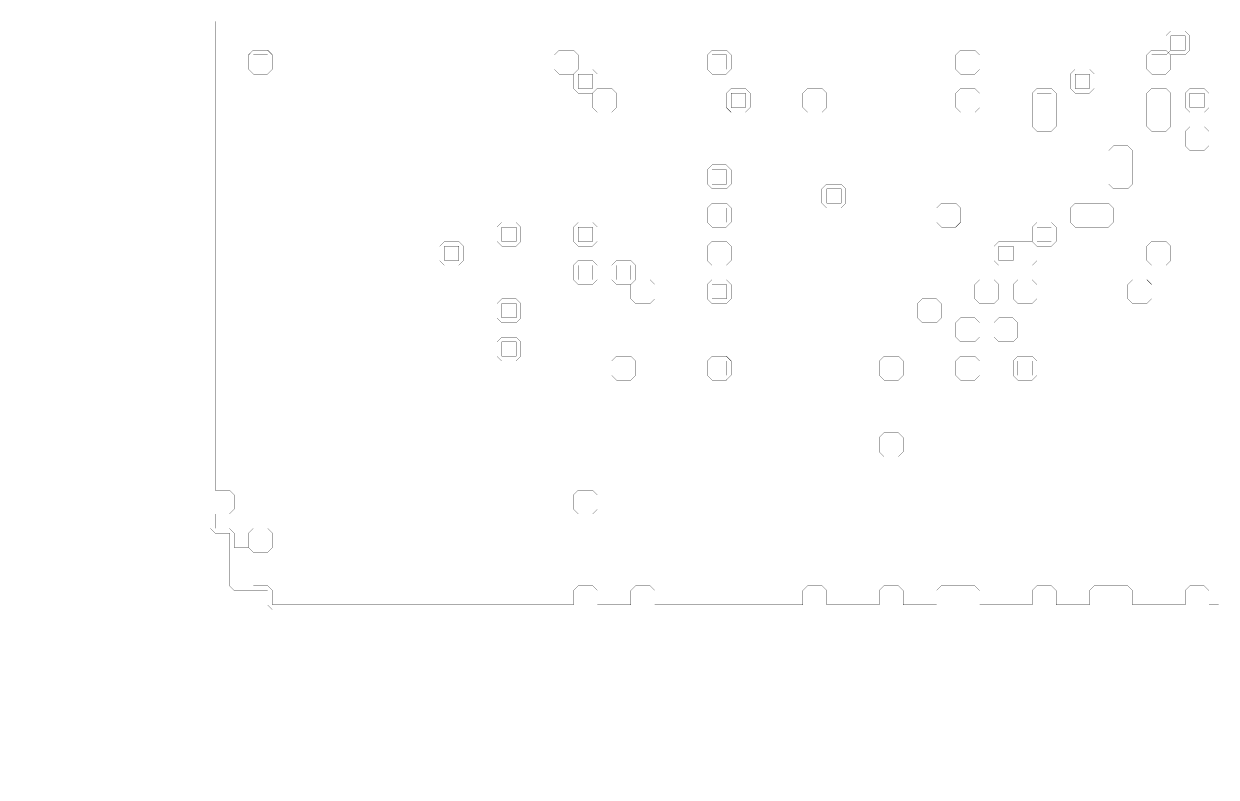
# Model space of a CAD drawing. Header units: metres. Extents: x 0 to 4990, y -4990 to 0.
# Drawn here: x 0 to 2437, y -4990 to -3452 of the extents above; entities that cross this region are included whole.
import ezdxf

# ---------------------------------------------------------------- set-up
doc = ezdxf.new("R2010")
doc.units = ezdxf.units.M
doc.layers.add('conductor', color=1, linetype='Continuous')
doc.layers.add('substrate', color=5, linetype='Continuous')

msp = doc.modelspace()

# ---------------------------------------------------------------- linework, layer by layer
at = {"layer": 'conductor', "const_width": 0.5}
msp.add_lwpolyline([(390.625, -3447.265625), (390.625, -3457.03125), (390.625, -3466.796875), (390.625, -3476.5625), (390.625, -3486.328125), (390.625, -3496.09375), (390.625, -3505.859375), (390.625, -3515.625), (390.625, -3525.390625), (390.625, -3535.15625), (390.625, -3544.921875), (390.625, -3554.6875), (390.625, -3564.453125), (390.625, -3574.21875), (390.625, -3583.984375), (390.625, -3593.75), (390.625, -3603.515625), (390.625, -3613.28125), (390.625, -3623.046875), (390.625, -3632.8125), (390.625, -3642.578125), (390.625, -3652.34375), (390.625, -3662.109375), (390.625, -3671.875), (390.625, -3681.640625), (390.625, -3691.40625), (390.625, -3701.171875), (390.625, -3710.9375), (390.625, -3720.703125), (390.625, -3730.46875), (390.625, -3740.234375), (390.625, -3750), (390.625, -3759.765625), (390.625, -3769.53125), (390.625, -3779.296875), (390.625, -3789.0625), (390.625, -3798.828125), (390.625, -3808.59375), (390.625, -3818.359375), (390.625, -3828.125), (390.625, -3837.890625), (390.625, -3847.65625), (390.625, -3857.421875), (390.625, -3867.1875), (390.625, -3876.953125), (390.625, -3886.71875), (390.625, -3896.484375), (390.625, -3906.25), (390.625, -3916.015625), (390.625, -3925.78125), (390.625, -3935.546875), (390.625, -3945.3125), (390.625, -3955.078125), (390.625, -3964.84375), (390.625, -3974.609375), (390.625, -3984.375), (390.625, -3994.140625), (390.625, -4003.90625), (390.625, -4013.671875), (390.625, -4023.4375), (390.625, -4033.203125), (390.625, -4042.96875), (390.625, -4052.734375), (390.625, -4062.5), (390.625, -4072.265625), (390.625, -4082.03125), (390.625, -4091.796875), (390.625, -4101.5625), (390.625, -4111.328125), (390.625, -4121.09375), (390.625, -4130.859375), (390.625, -4140.625), (390.625, -4150.390625), (390.625, -4160.15625), (390.625, -4169.921875), (390.625, -4179.6875), (390.625, -4189.453125), (390.625, -4199.21875), (390.625, -4208.984375), (390.625, -4218.75), (390.625, -4228.515625), (390.625, -4238.28125), (390.625, -4248.046875), (390.625, -4257.8125), (390.625, -4267.578125), (390.625, -4277.34375), (390.625, -4287.109375), (390.625, -4296.875), (390.625, -4306.640625), (390.625, -4316.40625), (390.625, -4326.171875), (390.625, -4335.9375), (390.625, -4345.703125), (390.625, -4355.46875), (390.625, -4365.234375), (390.625, -4375), (390.625, -4384.765625), (390.625, -4394.53125), (390.625, -4404.296875), (400.390625, -4404.296875), (410.15625, -4404.296875), (419.921875, -4404.296875), (429.6875, -4414.0625), (429.6875, -4423.828125), (429.6875, -4433.59375), (429.6875, -4443.359375), (419.921875, -4453.125), (410.15625, -4453.125), (400.390625, -4453.125), (390.625, -4453.125), (390.625, -4462.890625), (390.625, -4472.65625), (390.625, -4482.421875), (400.390625, -4482.421875), (410.15625, -4482.421875), (419.921875, -4482.421875), (429.6875, -4492.1875), (429.6875, -4501.953125), (429.6875, -4511.71875), (429.6875, -4521.484375), (439.453125, -4521.484375), (449.21875, -4521.484375), (458.984375, -4521.484375), (468.75, -4531.25), (468.75, -4541.015625), (468.75, -4550.78125), (468.75, -4560.546875), (468.75, -4570.3125), (468.75, -4580.078125), (468.75, -4589.84375), (468.75, -4599.609375), (478.515625, -4599.609375), (488.28125, -4599.609375), (498.046875, -4599.609375), (507.8125, -4609.375), (507.8125, -4619.140625), (507.8125, -4628.90625), (507.8125, -4638.671875), (517.578125, -4638.671875), (527.34375, -4638.671875), (537.109375, -4638.671875), (546.875, -4638.671875), (556.640625, -4638.671875), (566.40625, -4638.671875), (576.171875, -4638.671875), (585.9375, -4638.671875), (595.703125, -4638.671875), (605.46875, -4638.671875), (615.234375, -4638.671875), (625, -4638.671875), (634.765625, -4638.671875), (644.53125, -4638.671875), (654.296875, -4638.671875), (664.0625, -4638.671875), (673.828125, -4638.671875), (683.59375, -4638.671875), (693.359375, -4638.671875), (703.125, -4638.671875), (712.890625, -4638.671875), (722.65625, -4638.671875), (732.421875, -4638.671875), (742.1875, -4638.671875), (751.953125, -4638.671875), (761.71875, -4638.671875), (771.484375, -4638.671875), (781.25, -4638.671875), (791.015625, -4638.671875), (800.78125, -4638.671875), (810.546875, -4638.671875), (820.3125, -4638.671875), (830.078125, -4638.671875), (839.84375, -4638.671875), (849.609375, -4638.671875), (859.375, -4638.671875), (869.140625, -4638.671875), (878.90625, -4638.671875), (888.671875, -4638.671875), (898.4375, -4638.671875), (908.203125, -4638.671875), (917.96875, -4638.671875), (927.734375, -4638.671875), (937.5, -4638.671875), (947.265625, -4638.671875), (957.03125, -4638.671875), (966.796875, -4638.671875), (976.5625, -4638.671875), (986.328125, -4638.671875), (996.09375, -4638.671875), (1005.859375, -4638.671875), (1015.625, -4638.671875), (1025.390625, -4638.671875), (1035.15625, -4638.671875), (1044.921875, -4638.671875), (1054.6875, -4638.671875), (1064.453125, -4638.671875), (1074.21875, -4638.671875), (1083.984375, -4638.671875), (1093.75, -4638.671875), (1103.515625, -4638.671875), (1113.28125, -4638.671875), (1123.046875, -4638.671875), (1123.046875, -4628.90625), (1123.046875, -4619.140625), (1123.046875, -4609.375), (1132.8125, -4599.609375), (1142.578125, -4599.609375), (1152.34375, -4599.609375), (1162.109375, -4599.609375), (1171.875, -4609.375), (1171.875, -4619.140625), (1171.875, -4628.90625), (1171.875, -4638.671875), (1181.640625, -4638.671875), (1191.40625, -4638.671875), (1201.171875, -4638.671875), (1210.9375, -4638.671875), (1220.703125, -4638.671875), (1230.46875, -4638.671875), (1240.234375, -4638.671875), (1240.234375, -4628.90625), (1240.234375, -4619.140625), (1240.234375, -4609.375), (1250, -4599.609375), (1259.765625, -4599.609375), (1269.53125, -4599.609375), (1279.296875, -4599.609375), (1289.0625, -4609.375), (1289.0625, -4619.140625), (1289.0625, -4628.90625), (1289.0625, -4638.671875), (1298.828125, -4638.671875), (1308.59375, -4638.671875), (1318.359375, -4638.671875), (1328.125, -4638.671875), (1337.890625, -4638.671875), (1347.65625, -4638.671875), (1357.421875, -4638.671875), (1367.1875, -4638.671875), (1376.953125, -4638.671875), (1386.71875, -4638.671875), (1396.484375, -4638.671875), (1406.25, -4638.671875), (1416.015625, -4638.671875), (1425.78125, -4638.671875), (1435.546875, -4638.671875), (1445.3125, -4638.671875), (1455.078125, -4638.671875), (1464.84375, -4638.671875), (1474.609375, -4638.671875), (1484.375, -4638.671875), (1494.140625, -4638.671875), (1503.90625, -4638.671875), (1513.671875, -4638.671875), (1523.4375, -4638.671875), (1533.203125, -4638.671875), (1542.96875, -4638.671875), (1552.734375, -4638.671875), (1562.5, -4638.671875), (1572.265625, -4638.671875), (1582.03125, -4638.671875), (1591.796875, -4638.671875), (1591.796875, -4628.90625), (1591.796875, -4619.140625), (1591.796875, -4609.375), (1601.5625, -4599.609375), (1611.328125, -4599.609375), (1621.09375, -4599.609375), (1630.859375, -4599.609375), (1640.625, -4609.375), (1640.625, -4619.140625), (1640.625, -4628.90625), (1640.625, -4638.671875), (1650.390625, -4638.671875), (1660.15625, -4638.671875), (1669.921875, -4638.671875), (1679.6875, -4638.671875), (1689.453125, -4638.671875), (1699.21875, -4638.671875), (1708.984375, -4638.671875), (1718.75, -4638.671875), (1728.515625, -4638.671875), (1738.28125, -4638.671875), (1748.046875, -4638.671875), (1748.046875, -4628.90625), (1748.046875, -4619.140625), (1748.046875, -4609.375), (1757.8125, -4599.609375), (1767.578125, -4599.609375), (1777.34375, -4599.609375), (1787.109375, -4599.609375), (1796.875, -4609.375), (1796.875, -4619.140625), (1796.875, -4628.90625), (1796.875, -4638.671875), (1806.640625, -4638.671875), (1816.40625, -4638.671875), (1826.171875, -4638.671875), (1835.9375, -4638.671875), (1845.703125, -4638.671875), (1855.46875, -4638.671875), (1865.234375, -4638.671875), (1865.234375, -4628.90625), (1865.234375, -4619.140625), (1865.234375, -4609.375), (1875, -4599.609375), (1884.765625, -4599.609375), (1894.53125, -4599.609375), (1904.296875, -4599.609375), (1914.0625, -4599.609375), (1923.828125, -4599.609375), (1933.59375, -4599.609375), (1943.359375, -4599.609375), (1953.125, -4609.375), (1953.125, -4619.140625), (1953.125, -4628.90625), (1953.125, -4638.671875), (1962.890625, -4638.671875), (1972.65625, -4638.671875), (1982.421875, -4638.671875), (1992.1875, -4638.671875), (2001.953125, -4638.671875), (2011.71875, -4638.671875), (2021.484375, -4638.671875), (2031.25, -4638.671875), (2041.015625, -4638.671875), (2050.78125, -4638.671875), (2060.546875, -4638.671875), (2060.546875, -4628.90625), (2060.546875, -4619.140625), (2060.546875, -4609.375), (2070.3125, -4599.609375), (2080.078125, -4599.609375), (2089.84375, -4599.609375), (2099.609375, -4599.609375), (2109.375, -4609.375), (2109.375, -4619.140625), (2109.375, -4628.90625), (2109.375, -4638.671875), (2119.140625, -4638.671875), (2128.90625, -4638.671875), (2138.671875, -4638.671875), (2148.4375, -4638.671875), (2158.203125, -4638.671875), (2167.96875, -4638.671875), (2177.734375, -4638.671875), (2177.734375, -4628.90625), (2177.734375, -4619.140625), (2177.734375, -4609.375), (2187.5, -4599.609375), (2197.265625, -4599.609375), (2207.03125, -4599.609375), (2216.796875, -4599.609375), (2226.5625, -4599.609375), (2236.328125, -4599.609375), (2246.09375, -4599.609375), (2255.859375, -4599.609375), (2265.625, -4609.375), (2265.625, -4619.140625), (2265.625, -4628.90625), (2265.625, -4638.671875), (2275.390625, -4638.671875), (2285.15625, -4638.671875), (2294.921875, -4638.671875), (2304.6875, -4638.671875), (2314.453125, -4638.671875), (2324.21875, -4638.671875), (2333.984375, -4638.671875), (2343.75, -4638.671875), (2353.515625, -4638.671875), (2363.28125, -4638.671875), (2373.046875, -4638.671875), (2373.046875, -4628.90625), (2373.046875, -4619.140625), (2373.046875, -4609.375), (2382.8125, -4599.609375), (2392.578125, -4599.609375), (2402.34375, -4599.609375), (2412.109375, -4599.609375), (2421.875, -4609.375), (2421.875, -4619.140625), (2421.875, -4628.90625), (2421.875, -4638.671875), (2431.640625, -4638.671875), (2441.40625, -4638.671875)], dxfattribs=at)
for points in [[(2333.984375, -3476.5625), (2343.75, -3466.796875), (2353.515625, -3466.796875), (2363.28125, -3466.796875), (2373.046875, -3466.796875), (2382.8125, -3476.5625), (2382.8125, -3486.328125), (2382.8125, -3496.09375), (2382.8125, -3505.859375), (2373.046875, -3515.625), (2363.28125, -3515.625), (2353.515625, -3515.625), (2343.75, -3515.625), (2333.984375, -3505.859375), (2333.984375, -3496.09375), (2333.984375, -3486.328125)], [(458.984375, -3515.625), (468.75, -3505.859375), (478.515625, -3505.859375), (488.28125, -3505.859375), (498.046875, -3505.859375), (507.8125, -3515.625), (507.8125, -3525.390625), (507.8125, -3535.15625), (507.8125, -3544.921875), (498.046875, -3554.6875), (488.28125, -3554.6875), (478.515625, -3554.6875), (468.75, -3554.6875), (458.984375, -3544.921875), (458.984375, -3535.15625), (458.984375, -3525.390625)], [(1083.984375, -3515.625), (1093.75, -3505.859375), (1103.515625, -3505.859375), (1113.28125, -3505.859375), (1123.046875, -3505.859375), (1132.8125, -3515.625), (1132.8125, -3525.390625), (1132.8125, -3535.15625), (1132.8125, -3544.921875), (1123.046875, -3554.6875), (1113.28125, -3554.6875), (1103.515625, -3554.6875), (1093.75, -3554.6875), (1083.984375, -3544.921875), (1083.984375, -3535.15625), (1083.984375, -3525.390625)], [(1396.484375, -3515.625), (1406.25, -3505.859375), (1416.015625, -3505.859375), (1425.78125, -3505.859375), (1435.546875, -3505.859375), (1445.3125, -3515.625), (1445.3125, -3525.390625), (1445.3125, -3535.15625), (1445.3125, -3544.921875), (1435.546875, -3554.6875), (1425.78125, -3554.6875), (1416.015625, -3554.6875), (1406.25, -3554.6875), (1396.484375, -3544.921875), (1396.484375, -3535.15625), (1396.484375, -3525.390625)], [(1904.296875, -3515.625), (1914.0625, -3505.859375), (1923.828125, -3505.859375), (1933.59375, -3505.859375), (1943.359375, -3505.859375), (1953.125, -3515.625), (1953.125, -3525.390625), (1953.125, -3535.15625), (1953.125, -3544.921875), (1943.359375, -3554.6875), (1933.59375, -3554.6875), (1923.828125, -3554.6875), (1914.0625, -3554.6875), (1904.296875, -3544.921875), (1904.296875, -3535.15625), (1904.296875, -3525.390625)], [(2294.921875, -3515.625), (2304.6875, -3505.859375), (2314.453125, -3505.859375), (2324.21875, -3505.859375), (2333.984375, -3505.859375), (2343.75, -3515.625), (2343.75, -3525.390625), (2343.75, -3535.15625), (2343.75, -3544.921875), (2333.984375, -3554.6875), (2324.21875, -3554.6875), (2314.453125, -3554.6875), (2304.6875, -3554.6875), (2294.921875, -3544.921875), (2294.921875, -3535.15625), (2294.921875, -3525.390625)], [(1123.046875, -3554.6875), (1132.8125, -3544.921875), (1142.578125, -3544.921875), (1152.34375, -3544.921875), (1162.109375, -3544.921875), (1171.875, -3554.6875), (1171.875, -3564.453125), (1171.875, -3574.21875), (1171.875, -3583.984375), (1162.109375, -3593.75), (1152.34375, -3593.75), (1142.578125, -3593.75), (1132.8125, -3593.75), (1123.046875, -3583.984375), (1123.046875, -3574.21875), (1123.046875, -3564.453125)], [(2138.671875, -3554.6875), (2148.4375, -3544.921875), (2158.203125, -3544.921875), (2167.96875, -3544.921875), (2177.734375, -3544.921875), (2187.5, -3554.6875), (2187.5, -3564.453125), (2187.5, -3574.21875), (2187.5, -3583.984375), (2177.734375, -3593.75), (2167.96875, -3593.75), (2158.203125, -3593.75), (2148.4375, -3593.75), (2138.671875, -3583.984375), (2138.671875, -3574.21875), (2138.671875, -3564.453125)], [(1162.109375, -3593.75), (1171.875, -3583.984375), (1181.640625, -3583.984375), (1191.40625, -3583.984375), (1201.171875, -3583.984375), (1210.9375, -3593.75), (1210.9375, -3603.515625), (1210.9375, -3613.28125), (1210.9375, -3623.046875), (1201.171875, -3632.8125), (1191.40625, -3632.8125), (1181.640625, -3632.8125), (1171.875, -3632.8125), (1162.109375, -3623.046875), (1162.109375, -3613.28125), (1162.109375, -3603.515625)], [(1435.546875, -3593.75), (1445.3125, -3583.984375), (1455.078125, -3583.984375), (1464.84375, -3583.984375), (1474.609375, -3583.984375), (1484.375, -3593.75), (1484.375, -3603.515625), (1484.375, -3613.28125), (1484.375, -3623.046875), (1474.609375, -3632.8125), (1464.84375, -3632.8125), (1455.078125, -3632.8125), (1445.3125, -3632.8125), (1435.546875, -3623.046875), (1435.546875, -3613.28125), (1435.546875, -3603.515625)], [(1591.796875, -3593.75), (1601.5625, -3583.984375), (1611.328125, -3583.984375), (1621.09375, -3583.984375), (1630.859375, -3583.984375), (1640.625, -3593.75), (1640.625, -3603.515625), (1640.625, -3613.28125), (1640.625, -3623.046875), (1630.859375, -3632.8125), (1621.09375, -3632.8125), (1611.328125, -3632.8125), (1601.5625, -3632.8125), (1591.796875, -3623.046875), (1591.796875, -3613.28125), (1591.796875, -3603.515625)], [(1904.296875, -3593.75), (1914.0625, -3583.984375), (1923.828125, -3583.984375), (1933.59375, -3583.984375), (1943.359375, -3583.984375), (1953.125, -3593.75), (1953.125, -3603.515625), (1953.125, -3613.28125), (1953.125, -3623.046875), (1943.359375, -3632.8125), (1933.59375, -3632.8125), (1923.828125, -3632.8125), (1914.0625, -3632.8125), (1904.296875, -3623.046875), (1904.296875, -3613.28125), (1904.296875, -3603.515625)], [(2060.546875, -3593.75), (2070.3125, -3583.984375), (2080.078125, -3583.984375), (2089.84375, -3583.984375), (2099.609375, -3583.984375), (2109.375, -3593.75), (2109.375, -3603.515625), (2109.375, -3613.28125), (2109.375, -3623.046875), (2109.375, -3632.8125), (2109.375, -3642.578125), (2109.375, -3652.34375), (2109.375, -3662.109375), (2099.609375, -3671.875), (2089.84375, -3671.875), (2080.078125, -3671.875), (2070.3125, -3671.875), (2060.546875, -3662.109375), (2060.546875, -3652.34375), (2060.546875, -3642.578125), (2060.546875, -3632.8125), (2060.546875, -3623.046875), (2060.546875, -3613.28125), (2060.546875, -3603.515625)], [(2294.921875, -3593.75), (2304.6875, -3583.984375), (2314.453125, -3583.984375), (2324.21875, -3583.984375), (2333.984375, -3583.984375), (2343.75, -3593.75), (2343.75, -3603.515625), (2343.75, -3613.28125), (2343.75, -3623.046875), (2343.75, -3632.8125), (2343.75, -3642.578125), (2343.75, -3652.34375), (2343.75, -3662.109375), (2333.984375, -3671.875), (2324.21875, -3671.875), (2314.453125, -3671.875), (2304.6875, -3671.875), (2294.921875, -3662.109375), (2294.921875, -3652.34375), (2294.921875, -3642.578125), (2294.921875, -3632.8125), (2294.921875, -3623.046875), (2294.921875, -3613.28125), (2294.921875, -3603.515625)], [(2373.046875, -3593.75), (2382.8125, -3583.984375), (2392.578125, -3583.984375), (2402.34375, -3583.984375), (2412.109375, -3583.984375), (2421.875, -3593.75), (2421.875, -3603.515625), (2421.875, -3613.28125), (2421.875, -3623.046875), (2412.109375, -3632.8125), (2402.34375, -3632.8125), (2392.578125, -3632.8125), (2382.8125, -3632.8125), (2373.046875, -3623.046875), (2373.046875, -3613.28125), (2373.046875, -3603.515625)], [(2373.046875, -3671.875), (2382.8125, -3662.109375), (2392.578125, -3662.109375), (2402.34375, -3662.109375), (2412.109375, -3662.109375), (2421.875, -3671.875), (2421.875, -3681.640625), (2421.875, -3691.40625), (2421.875, -3701.171875), (2412.109375, -3710.9375), (2402.34375, -3710.9375), (2392.578125, -3710.9375), (2382.8125, -3710.9375), (2373.046875, -3701.171875), (2373.046875, -3691.40625), (2373.046875, -3681.640625)], [(2216.796875, -3710.9375), (2226.5625, -3701.171875), (2236.328125, -3701.171875), (2246.09375, -3701.171875), (2255.859375, -3701.171875), (2265.625, -3710.9375), (2265.625, -3720.703125), (2265.625, -3730.46875), (2265.625, -3740.234375), (2265.625, -3750), (2265.625, -3759.765625), (2265.625, -3769.53125), (2265.625, -3779.296875), (2255.859375, -3789.0625), (2246.09375, -3789.0625), (2236.328125, -3789.0625), (2226.5625, -3789.0625), (2216.796875, -3779.296875), (2216.796875, -3769.53125), (2216.796875, -3759.765625), (2216.796875, -3750), (2216.796875, -3740.234375), (2216.796875, -3730.46875), (2216.796875, -3720.703125)], [(1396.484375, -3750), (1406.25, -3740.234375), (1416.015625, -3740.234375), (1425.78125, -3740.234375), (1435.546875, -3740.234375), (1445.3125, -3750), (1445.3125, -3759.765625), (1445.3125, -3769.53125), (1445.3125, -3779.296875), (1435.546875, -3789.0625), (1425.78125, -3789.0625), (1416.015625, -3789.0625), (1406.25, -3789.0625), (1396.484375, -3779.296875), (1396.484375, -3769.53125), (1396.484375, -3759.765625)], [(1630.859375, -3789.0625), (1640.625, -3779.296875), (1650.390625, -3779.296875), (1660.15625, -3779.296875), (1669.921875, -3779.296875), (1679.6875, -3789.0625), (1679.6875, -3798.828125), (1679.6875, -3808.59375), (1679.6875, -3818.359375), (1669.921875, -3828.125), (1660.15625, -3828.125), (1650.390625, -3828.125), (1640.625, -3828.125), (1630.859375, -3818.359375), (1630.859375, -3808.59375), (1630.859375, -3798.828125)], [(1396.484375, -3828.125), (1406.25, -3818.359375), (1416.015625, -3818.359375), (1425.78125, -3818.359375), (1435.546875, -3818.359375), (1445.3125, -3828.125), (1445.3125, -3837.890625), (1445.3125, -3847.65625), (1445.3125, -3857.421875), (1435.546875, -3867.1875), (1425.78125, -3867.1875), (1416.015625, -3867.1875), (1406.25, -3867.1875), (1396.484375, -3857.421875), (1396.484375, -3847.65625), (1396.484375, -3837.890625)], [(1865.234375, -3828.125), (1875, -3818.359375), (1884.765625, -3818.359375), (1894.53125, -3818.359375), (1904.296875, -3818.359375), (1914.0625, -3828.125), (1914.0625, -3837.890625), (1914.0625, -3847.65625), (1914.0625, -3857.421875), (1904.296875, -3867.1875), (1894.53125, -3867.1875), (1884.765625, -3867.1875), (1875, -3867.1875), (1865.234375, -3857.421875), (1865.234375, -3847.65625), (1865.234375, -3837.890625)], [(2138.671875, -3828.125), (2148.4375, -3818.359375), (2158.203125, -3818.359375), (2167.96875, -3818.359375), (2177.734375, -3818.359375), (2187.5, -3818.359375), (2197.265625, -3818.359375), (2207.03125, -3818.359375), (2216.796875, -3818.359375), (2226.5625, -3828.125), (2226.5625, -3837.890625), (2226.5625, -3847.65625), (2226.5625, -3857.421875), (2216.796875, -3867.1875), (2207.03125, -3867.1875), (2197.265625, -3867.1875), (2187.5, -3867.1875), (2177.734375, -3867.1875), (2167.96875, -3867.1875), (2158.203125, -3867.1875), (2148.4375, -3867.1875), (2138.671875, -3857.421875), (2138.671875, -3847.65625), (2138.671875, -3837.890625)], [(966.796875, -3867.1875), (976.5625, -3857.421875), (986.328125, -3857.421875), (996.09375, -3857.421875), (1005.859375, -3857.421875), (1015.625, -3867.1875), (1015.625, -3876.953125), (1015.625, -3886.71875), (1015.625, -3896.484375), (1005.859375, -3906.25), (996.09375, -3906.25), (986.328125, -3906.25), (976.5625, -3906.25), (966.796875, -3896.484375), (966.796875, -3886.71875), (966.796875, -3876.953125)], [(1123.046875, -3867.1875), (1132.8125, -3857.421875), (1142.578125, -3857.421875), (1152.34375, -3857.421875), (1162.109375, -3857.421875), (1171.875, -3867.1875), (1171.875, -3876.953125), (1171.875, -3886.71875), (1171.875, -3896.484375), (1162.109375, -3906.25), (1152.34375, -3906.25), (1142.578125, -3906.25), (1132.8125, -3906.25), (1123.046875, -3896.484375), (1123.046875, -3886.71875), (1123.046875, -3876.953125)], [(2060.546875, -3867.1875), (2070.3125, -3857.421875), (2080.078125, -3857.421875), (2089.84375, -3857.421875), (2099.609375, -3857.421875), (2109.375, -3867.1875), (2109.375, -3876.953125), (2109.375, -3886.71875), (2109.375, -3896.484375), (2099.609375, -3906.25), (2089.84375, -3906.25), (2080.078125, -3906.25), (2070.3125, -3906.25), (2060.546875, -3896.484375), (2060.546875, -3886.71875), (2060.546875, -3876.953125)], [(849.609375, -3906.25), (859.375, -3896.484375), (869.140625, -3896.484375), (878.90625, -3896.484375), (888.671875, -3896.484375), (898.4375, -3906.25), (898.4375, -3916.015625), (898.4375, -3925.78125), (898.4375, -3935.546875), (888.671875, -3945.3125), (878.90625, -3945.3125), (869.140625, -3945.3125), (859.375, -3945.3125), (849.609375, -3935.546875), (849.609375, -3925.78125), (849.609375, -3916.015625)], [(1396.484375, -3906.25), (1406.25, -3896.484375), (1416.015625, -3896.484375), (1425.78125, -3896.484375), (1435.546875, -3896.484375), (1445.3125, -3906.25), (1445.3125, -3916.015625), (1445.3125, -3925.78125), (1445.3125, -3935.546875), (1435.546875, -3945.3125), (1425.78125, -3945.3125), (1416.015625, -3945.3125), (1406.25, -3945.3125), (1396.484375, -3935.546875), (1396.484375, -3925.78125), (1396.484375, -3916.015625)], [(1982.421875, -3906.25), (1992.1875, -3896.484375), (2001.953125, -3896.484375), (2011.71875, -3896.484375), (2021.484375, -3896.484375), (2031.25, -3896.484375), (2041.015625, -3896.484375), (2050.78125, -3896.484375), (2060.546875, -3896.484375), (2070.3125, -3906.25), (2070.3125, -3916.015625), (2070.3125, -3925.78125), (2070.3125, -3935.546875), (2060.546875, -3945.3125), (2050.78125, -3945.3125), (2041.015625, -3945.3125), (2031.25, -3945.3125), (2021.484375, -3945.3125), (2011.71875, -3945.3125), (2001.953125, -3945.3125), (1992.1875, -3945.3125), (1982.421875, -3935.546875), (1982.421875, -3925.78125), (1982.421875, -3916.015625)], [(2294.921875, -3906.25), (2304.6875, -3896.484375), (2314.453125, -3896.484375), (2324.21875, -3896.484375), (2333.984375, -3896.484375), (2343.75, -3906.25), (2343.75, -3916.015625), (2343.75, -3925.78125), (2343.75, -3935.546875), (2333.984375, -3945.3125), (2324.21875, -3945.3125), (2314.453125, -3945.3125), (2304.6875, -3945.3125), (2294.921875, -3935.546875), (2294.921875, -3925.78125), (2294.921875, -3916.015625)], [(1123.046875, -3945.3125), (1132.8125, -3935.546875), (1142.578125, -3935.546875), (1152.34375, -3935.546875), (1162.109375, -3935.546875), (1171.875, -3945.3125), (1171.875, -3955.078125), (1171.875, -3964.84375), (1171.875, -3974.609375), (1162.109375, -3984.375), (1152.34375, -3984.375), (1142.578125, -3984.375), (1132.8125, -3984.375), (1123.046875, -3974.609375), (1123.046875, -3964.84375), (1123.046875, -3955.078125)], [(1201.171875, -3945.3125), (1210.9375, -3935.546875), (1220.703125, -3935.546875), (1230.46875, -3935.546875), (1240.234375, -3935.546875), (1250, -3945.3125), (1250, -3955.078125), (1250, -3964.84375), (1250, -3974.609375), (1240.234375, -3984.375), (1230.46875, -3984.375), (1220.703125, -3984.375), (1210.9375, -3984.375), (1201.171875, -3974.609375), (1201.171875, -3964.84375), (1201.171875, -3955.078125)], [(1240.234375, -3984.375), (1250, -3974.609375), (1259.765625, -3974.609375), (1269.53125, -3974.609375), (1279.296875, -3974.609375), (1289.0625, -3984.375), (1289.0625, -3994.140625), (1289.0625, -4003.90625), (1289.0625, -4013.671875), (1279.296875, -4023.4375), (1269.53125, -4023.4375), (1259.765625, -4023.4375), (1250, -4023.4375), (1240.234375, -4013.671875), (1240.234375, -4003.90625), (1240.234375, -3994.140625)], [(1396.484375, -3984.375), (1406.25, -3974.609375), (1416.015625, -3974.609375), (1425.78125, -3974.609375), (1435.546875, -3974.609375), (1445.3125, -3984.375), (1445.3125, -3994.140625), (1445.3125, -4003.90625), (1445.3125, -4013.671875), (1435.546875, -4023.4375), (1425.78125, -4023.4375), (1416.015625, -4023.4375), (1406.25, -4023.4375), (1396.484375, -4013.671875), (1396.484375, -4003.90625), (1396.484375, -3994.140625)], [(1943.359375, -3984.375), (1953.125, -3974.609375), (1962.890625, -3974.609375), (1972.65625, -3974.609375), (1982.421875, -3974.609375), (1992.1875, -3984.375), (1992.1875, -3994.140625), (1992.1875, -4003.90625), (1992.1875, -4013.671875), (1982.421875, -4023.4375), (1972.65625, -4023.4375), (1962.890625, -4023.4375), (1953.125, -4023.4375), (1943.359375, -4013.671875), (1943.359375, -4003.90625), (1943.359375, -3994.140625)], [(2021.484375, -3984.375), (2031.25, -3974.609375), (2041.015625, -3974.609375), (2050.78125, -3974.609375), (2060.546875, -3974.609375), (2070.3125, -3984.375), (2070.3125, -3994.140625), (2070.3125, -4003.90625), (2070.3125, -4013.671875), (2060.546875, -4023.4375), (2050.78125, -4023.4375), (2041.015625, -4023.4375), (2031.25, -4023.4375), (2021.484375, -4013.671875), (2021.484375, -4003.90625), (2021.484375, -3994.140625)], [(2255.859375, -3984.375), (2265.625, -3974.609375), (2275.390625, -3974.609375), (2285.15625, -3974.609375), (2294.921875, -3974.609375), (2304.6875, -3984.375), (2304.6875, -3994.140625), (2304.6875, -4003.90625), (2304.6875, -4013.671875), (2294.921875, -4023.4375), (2285.15625, -4023.4375), (2275.390625, -4023.4375), (2265.625, -4023.4375), (2255.859375, -4013.671875), (2255.859375, -4003.90625), (2255.859375, -3994.140625)], [(966.796875, -4023.4375), (976.5625, -4013.671875), (986.328125, -4013.671875), (996.09375, -4013.671875), (1005.859375, -4013.671875), (1015.625, -4023.4375), (1015.625, -4033.203125), (1015.625, -4042.96875), (1015.625, -4052.734375), (1005.859375, -4062.5), (996.09375, -4062.5), (986.328125, -4062.5), (976.5625, -4062.5), (966.796875, -4052.734375), (966.796875, -4042.96875), (966.796875, -4033.203125)], [(1826.171875, -4023.4375), (1835.9375, -4013.671875), (1845.703125, -4013.671875), (1855.46875, -4013.671875), (1865.234375, -4013.671875), (1875, -4023.4375), (1875, -4033.203125), (1875, -4042.96875), (1875, -4052.734375), (1865.234375, -4062.5), (1855.46875, -4062.5), (1845.703125, -4062.5), (1835.9375, -4062.5), (1826.171875, -4052.734375), (1826.171875, -4042.96875), (1826.171875, -4033.203125)], [(1904.296875, -4062.5), (1914.0625, -4052.734375), (1923.828125, -4052.734375), (1933.59375, -4052.734375), (1943.359375, -4052.734375), (1953.125, -4062.5), (1953.125, -4072.265625), (1953.125, -4082.03125), (1953.125, -4091.796875), (1943.359375, -4101.5625), (1933.59375, -4101.5625), (1923.828125, -4101.5625), (1914.0625, -4101.5625), (1904.296875, -4091.796875), (1904.296875, -4082.03125), (1904.296875, -4072.265625)], [(1982.421875, -4062.5), (1992.1875, -4052.734375), (2001.953125, -4052.734375), (2011.71875, -4052.734375), (2021.484375, -4052.734375), (2031.25, -4062.5), (2031.25, -4072.265625), (2031.25, -4082.03125), (2031.25, -4091.796875), (2021.484375, -4101.5625), (2011.71875, -4101.5625), (2001.953125, -4101.5625), (1992.1875, -4101.5625), (1982.421875, -4091.796875), (1982.421875, -4082.03125), (1982.421875, -4072.265625)], [(966.796875, -4101.5625), (976.5625, -4091.796875), (986.328125, -4091.796875), (996.09375, -4091.796875), (1005.859375, -4091.796875), (1015.625, -4101.5625), (1015.625, -4111.328125), (1015.625, -4121.09375), (1015.625, -4130.859375), (1005.859375, -4140.625), (996.09375, -4140.625), (986.328125, -4140.625), (976.5625, -4140.625), (966.796875, -4130.859375), (966.796875, -4121.09375), (966.796875, -4111.328125)], [(1201.171875, -4140.625), (1210.9375, -4130.859375), (1220.703125, -4130.859375), (1230.46875, -4130.859375), (1240.234375, -4130.859375), (1250, -4140.625), (1250, -4150.390625), (1250, -4160.15625), (1250, -4169.921875), (1240.234375, -4179.6875), (1230.46875, -4179.6875), (1220.703125, -4179.6875), (1210.9375, -4179.6875), (1201.171875, -4169.921875), (1201.171875, -4160.15625), (1201.171875, -4150.390625)], [(1396.484375, -4140.625), (1406.25, -4130.859375), (1416.015625, -4130.859375), (1425.78125, -4130.859375), (1435.546875, -4130.859375), (1445.3125, -4140.625), (1445.3125, -4150.390625), (1445.3125, -4160.15625), (1445.3125, -4169.921875), (1435.546875, -4179.6875), (1425.78125, -4179.6875), (1416.015625, -4179.6875), (1406.25, -4179.6875), (1396.484375, -4169.921875), (1396.484375, -4160.15625), (1396.484375, -4150.390625)], [(1748.046875, -4140.625), (1757.8125, -4130.859375), (1767.578125, -4130.859375), (1777.34375, -4130.859375), (1787.109375, -4130.859375), (1796.875, -4140.625), (1796.875, -4150.390625), (1796.875, -4160.15625), (1796.875, -4169.921875), (1787.109375, -4179.6875), (1777.34375, -4179.6875), (1767.578125, -4179.6875), (1757.8125, -4179.6875), (1748.046875, -4169.921875), (1748.046875, -4160.15625), (1748.046875, -4150.390625)], [(1904.296875, -4140.625), (1914.0625, -4130.859375), (1923.828125, -4130.859375), (1933.59375, -4130.859375), (1943.359375, -4130.859375), (1953.125, -4140.625), (1953.125, -4150.390625), (1953.125, -4160.15625), (1953.125, -4169.921875), (1943.359375, -4179.6875), (1933.59375, -4179.6875), (1923.828125, -4179.6875), (1914.0625, -4179.6875), (1904.296875, -4169.921875), (1904.296875, -4160.15625), (1904.296875, -4150.390625)], [(2021.484375, -4140.625), (2031.25, -4130.859375), (2041.015625, -4130.859375), (2050.78125, -4130.859375), (2060.546875, -4130.859375), (2070.3125, -4140.625), (2070.3125, -4150.390625), (2070.3125, -4160.15625), (2070.3125, -4169.921875), (2060.546875, -4179.6875), (2050.78125, -4179.6875), (2041.015625, -4179.6875), (2031.25, -4179.6875), (2021.484375, -4169.921875), (2021.484375, -4160.15625), (2021.484375, -4150.390625)], [(1748.046875, -4296.875), (1757.8125, -4287.109375), (1767.578125, -4287.109375), (1777.34375, -4287.109375), (1787.109375, -4287.109375), (1796.875, -4296.875), (1796.875, -4306.640625), (1796.875, -4316.40625), (1796.875, -4326.171875), (1787.109375, -4335.9375), (1777.34375, -4335.9375), (1767.578125, -4335.9375), (1757.8125, -4335.9375), (1748.046875, -4326.171875), (1748.046875, -4316.40625), (1748.046875, -4306.640625)], [(1123.046875, -4414.0625), (1132.8125, -4404.296875), (1142.578125, -4404.296875), (1152.34375, -4404.296875), (1162.109375, -4404.296875), (1171.875, -4414.0625), (1171.875, -4423.828125), (1171.875, -4433.59375), (1171.875, -4443.359375), (1162.109375, -4453.125), (1152.34375, -4453.125), (1142.578125, -4453.125), (1132.8125, -4453.125), (1123.046875, -4443.359375), (1123.046875, -4433.59375), (1123.046875, -4423.828125)], [(458.984375, -4492.1875), (468.75, -4482.421875), (478.515625, -4482.421875), (488.28125, -4482.421875), (498.046875, -4482.421875), (507.8125, -4492.1875), (507.8125, -4501.953125), (507.8125, -4511.71875), (507.8125, -4521.484375), (498.046875, -4531.25), (488.28125, -4531.25), (478.515625, -4531.25), (468.75, -4531.25), (458.984375, -4521.484375), (458.984375, -4511.71875), (458.984375, -4501.953125)]]:
    msp.add_lwpolyline(points, close=True, dxfattribs=at)
at = {"layer": 'substrate', "const_width": 0.5}
for points in [[(0, -3447.265625), (0, -3457.03125), (0, -3466.796875), (0, -3476.5625), (0, -3486.328125), (0, -3496.09375), (0, -3505.859375), (0, -3515.625), (0, -3525.390625), (0, -3535.15625), (0, -3544.921875), (0, -3554.6875), (0, -3564.453125), (0, -3574.21875), (0, -3583.984375), (0, -3593.75), (0, -3603.515625), (0, -3613.28125), (0, -3623.046875), (0, -3632.8125), (0, -3642.578125), (0, -3652.34375), (0, -3662.109375), (0, -3671.875), (0, -3681.640625), (0, -3691.40625), (0, -3701.171875), (0, -3710.9375), (0, -3720.703125), (0, -3730.46875), (0, -3740.234375), (0, -3750), (0, -3759.765625), (0, -3769.53125), (0, -3779.296875), (0, -3789.0625), (0, -3798.828125), (0, -3808.59375), (0, -3818.359375), (0, -3828.125), (0, -3837.890625), (0, -3847.65625), (0, -3857.421875), (0, -3867.1875), (0, -3876.953125), (0, -3886.71875), (0, -3896.484375), (0, -3906.25), (0, -3916.015625), (0, -3925.78125), (0, -3935.546875), (0, -3945.3125), (0, -3955.078125), (0, -3964.84375), (0, -3974.609375), (0, -3984.375), (0, -3994.140625), (0, -4003.90625), (0, -4013.671875), (0, -4023.4375), (0, -4033.203125), (0, -4042.96875), (0, -4052.734375), (0, -4062.5), (0, -4072.265625), (0, -4082.03125), (0, -4091.796875), (0, -4101.5625), (0, -4111.328125), (0, -4121.09375), (0, -4130.859375), (0, -4140.625), (0, -4150.390625), (0, -4160.15625), (0, -4169.921875), (0, -4179.6875), (0, -4189.453125), (0, -4199.21875), (0, -4208.984375), (0, -4218.75), (0, -4228.515625), (0, -4238.28125), (0, -4248.046875), (0, -4257.8125), (0, -4267.578125), (0, -4277.34375), (0, -4287.109375), (0, -4296.875), (0, -4306.640625), (0, -4316.40625), (0, -4326.171875), (0, -4335.9375), (0, -4345.703125), (0, -4355.46875), (0, -4365.234375), (0, -4375), (0, -4384.765625), (0, -4394.53125), (0, -4404.296875), (0, -4414.0625), (0, -4423.828125), (0, -4433.59375), (0, -4443.359375), (0, -4453.125), (0, -4462.890625), (0, -4472.65625), (0, -4482.421875), (0, -4492.1875), (0, -4501.953125), (0, -4511.71875), (0, -4521.484375), (0, -4531.25), (0, -4541.015625), (0, -4550.78125), (0, -4560.546875), (0, -4570.3125), (0, -4580.078125), (0, -4589.84375), (0, -4599.609375), (0, -4609.375), (0, -4619.140625), (0, -4628.90625), (0, -4638.671875), (0, -4648.4375), (0, -4658.203125), (0, -4667.96875), (0, -4677.734375), (0, -4687.5), (0, -4697.265625), (0, -4707.03125), (0, -4716.796875), (0, -4726.5625), (0, -4736.328125), (0, -4746.09375), (0, -4755.859375), (0, -4765.625), (0, -4775.390625), (0, -4785.15625), (0, -4794.921875), (0, -4804.6875), (0, -4814.453125), (0, -4824.21875), (0, -4833.984375), (0, -4843.75), (0, -4853.515625), (0, -4863.28125), (0, -4873.046875), (0, -4882.8125), (0, -4892.578125), (0, -4902.34375), (0, -4912.109375), (0, -4921.875), (0, -4931.640625), (0, -4941.40625), (0, -4951.171875), (0, -4960.9375), (0, -4970.703125), (0, -4980.46875), (0, -4990.234375), (9.765625, -4990.234375), (19.53125, -4990.234375), (29.296875, -4990.234375), (39.0625, -4990.234375), (48.828125, -4990.234375), (58.59375, -4990.234375), (68.359375, -4990.234375), (78.125, -4990.234375), (87.890625, -4990.234375), (97.65625, -4990.234375), (107.421875, -4990.234375), (117.1875, -4990.234375), (126.953125, -4990.234375), (136.71875, -4990.234375), (146.484375, -4990.234375), (156.25, -4990.234375), (166.015625, -4990.234375), (175.78125, -4990.234375), (185.546875, -4990.234375), (195.3125, -4990.234375), (205.078125, -4990.234375), (214.84375, -4990.234375), (224.609375, -4990.234375), (234.375, -4990.234375), (244.140625, -4990.234375), (253.90625, -4990.234375), (263.671875, -4990.234375), (273.4375, -4990.234375), (283.203125, -4990.234375), (292.96875, -4990.234375), (302.734375, -4990.234375), (312.5, -4990.234375), (322.265625, -4990.234375), (332.03125, -4990.234375), (341.796875, -4990.234375), (351.5625, -4990.234375), (361.328125, -4990.234375), (371.09375, -4990.234375), (380.859375, -4990.234375), (390.625, -4990.234375), (400.390625, -4990.234375), (410.15625, -4990.234375), (419.921875, -4990.234375), (429.6875, -4990.234375), (439.453125, -4990.234375), (449.21875, -4990.234375), (458.984375, -4990.234375), (468.75, -4990.234375), (478.515625, -4990.234375), (488.28125, -4990.234375), (498.046875, -4990.234375), (507.8125, -4990.234375), (517.578125, -4990.234375), (527.34375, -4990.234375), (537.109375, -4990.234375), (546.875, -4990.234375), (556.640625, -4990.234375), (566.40625, -4990.234375), (576.171875, -4990.234375), (585.9375, -4990.234375), (595.703125, -4990.234375), (605.46875, -4990.234375), (615.234375, -4990.234375), (625, -4990.234375), (634.765625, -4990.234375), (644.53125, -4990.234375), (654.296875, -4990.234375), (664.0625, -4990.234375), (673.828125, -4990.234375), (683.59375, -4990.234375), (693.359375, -4990.234375), (703.125, -4990.234375), (712.890625, -4990.234375), (722.65625, -4990.234375), (732.421875, -4990.234375), (742.1875, -4990.234375), (751.953125, -4990.234375), (761.71875, -4990.234375), (771.484375, -4990.234375), (781.25, -4990.234375), (791.015625, -4990.234375), (800.78125, -4990.234375), (810.546875, -4990.234375), (820.3125, -4990.234375), (830.078125, -4990.234375), (839.84375, -4990.234375), (849.609375, -4990.234375), (859.375, -4990.234375), (869.140625, -4990.234375), (878.90625, -4990.234375), (888.671875, -4990.234375), (898.4375, -4990.234375), (908.203125, -4990.234375), (917.96875, -4990.234375), (927.734375, -4990.234375), (937.5, -4990.234375), (947.265625, -4990.234375), (957.03125, -4990.234375), (966.796875, -4990.234375), (976.5625, -4990.234375), (986.328125, -4990.234375), (996.09375, -4990.234375), (1005.859375, -4990.234375), (1015.625, -4990.234375), (1025.390625, -4990.234375), (1035.15625, -4990.234375), (1044.921875, -4990.234375), (1054.6875, -4990.234375), (1064.453125, -4990.234375), (1074.21875, -4990.234375), (1083.984375, -4990.234375), (1093.75, -4990.234375), (1103.515625, -4990.234375), (1113.28125, -4990.234375), (1123.046875, -4990.234375), (1132.8125, -4990.234375), (1142.578125, -4990.234375), (1152.34375, -4990.234375), (1162.109375, -4990.234375), (1171.875, -4990.234375), (1181.640625, -4990.234375), (1191.40625, -4990.234375), (1201.171875, -4990.234375), (1210.9375, -4990.234375), (1220.703125, -4990.234375), (1230.46875, -4990.234375), (1240.234375, -4990.234375), (1250, -4990.234375), (1259.765625, -4990.234375), (1269.53125, -4990.234375), (1279.296875, -4990.234375), (1289.0625, -4990.234375), (1298.828125, -4990.234375), (1308.59375, -4990.234375), (1318.359375, -4990.234375), (1328.125, -4990.234375), (1337.890625, -4990.234375), (1347.65625, -4990.234375), (1357.421875, -4990.234375), (1367.1875, -4990.234375), (1376.953125, -4990.234375), (1386.71875, -4990.234375), (1396.484375, -4990.234375), (1406.25, -4990.234375), (1416.015625, -4990.234375), (1425.78125, -4990.234375), (1435.546875, -4990.234375), (1445.3125, -4990.234375), (1455.078125, -4990.234375), (1464.84375, -4990.234375), (1474.609375, -4990.234375), (1484.375, -4990.234375), (1494.140625, -4990.234375), (1503.90625, -4990.234375), (1513.671875, -4990.234375), (1523.4375, -4990.234375), (1533.203125, -4990.234375), (1542.96875, -4990.234375), (1552.734375, -4990.234375), (1562.5, -4990.234375), (1572.265625, -4990.234375), (1582.03125, -4990.234375), (1591.796875, -4990.234375), (1601.5625, -4990.234375), (1611.328125, -4990.234375), (1621.09375, -4990.234375), (1630.859375, -4990.234375), (1640.625, -4990.234375), (1650.390625, -4990.234375), (1660.15625, -4990.234375), (1669.921875, -4990.234375), (1679.6875, -4990.234375), (1689.453125, -4990.234375), (1699.21875, -4990.234375), (1708.984375, -4990.234375), (1718.75, -4990.234375), (1728.515625, -4990.234375), (1738.28125, -4990.234375), (1748.046875, -4990.234375), (1757.8125, -4990.234375), (1767.578125, -4990.234375), (1777.34375, -4990.234375), (1787.109375, -4990.234375), (1796.875, -4990.234375), (1806.640625, -4990.234375), (1816.40625, -4990.234375), (1826.171875, -4990.234375), (1835.9375, -4990.234375), (1845.703125, -4990.234375), (1855.46875, -4990.234375), (1865.234375, -4990.234375), (1875, -4990.234375), (1884.765625, -4990.234375), (1894.53125, -4990.234375), (1904.296875, -4990.234375), (1914.0625, -4990.234375), (1923.828125, -4990.234375), (1933.59375, -4990.234375), (1943.359375, -4990.234375), (1953.125, -4990.234375), (1962.890625, -4990.234375), (1972.65625, -4990.234375), (1982.421875, -4990.234375), (1992.1875, -4990.234375), (2001.953125, -4990.234375), (2011.71875, -4990.234375), (2021.484375, -4990.234375), (2031.25, -4990.234375), (2041.015625, -4990.234375), (2050.78125, -4990.234375), (2060.546875, -4990.234375), (2070.3125, -4990.234375), (2080.078125, -4990.234375), (2089.84375, -4990.234375), (2099.609375, -4990.234375), (2109.375, -4990.234375), (2119.140625, -4990.234375), (2128.90625, -4990.234375), (2138.671875, -4990.234375), (2148.4375, -4990.234375), (2158.203125, -4990.234375), (2167.96875, -4990.234375), (2177.734375, -4990.234375), (2187.5, -4990.234375), (2197.265625, -4990.234375), (2207.03125, -4990.234375), (2216.796875, -4990.234375), (2226.5625, -4990.234375), (2236.328125, -4990.234375), (2246.09375, -4990.234375), (2255.859375, -4990.234375), (2265.625, -4990.234375), (2275.390625, -4990.234375), (2285.15625, -4990.234375), (2294.921875, -4990.234375), (2304.6875, -4990.234375), (2314.453125, -4990.234375), (2324.21875, -4990.234375), (2333.984375, -4990.234375), (2343.75, -4990.234375), (2353.515625, -4990.234375), (2363.28125, -4990.234375), (2373.046875, -4990.234375), (2382.8125, -4990.234375), (2392.578125, -4990.234375), (2402.34375, -4990.234375), (2412.109375, -4990.234375), (2421.875, -4990.234375), (2431.640625, -4990.234375), (2441.40625, -4990.234375)], [(2441.40625, -4648.4375), (2431.640625, -4648.4375), (2421.875, -4648.4375), (2412.109375, -4648.4375), (2402.34375, -4648.4375), (2392.578125, -4648.4375), (2382.8125, -4648.4375), (2373.046875, -4648.4375), (2363.28125, -4648.4375), (2353.515625, -4648.4375), (2343.75, -4648.4375), (2333.984375, -4648.4375), (2324.21875, -4648.4375), (2314.453125, -4648.4375), (2304.6875, -4648.4375), (2294.921875, -4648.4375), (2285.15625, -4648.4375), (2275.390625, -4648.4375), (2265.625, -4648.4375), (2255.859375, -4648.4375), (2246.09375, -4648.4375), (2236.328125, -4648.4375), (2226.5625, -4648.4375), (2216.796875, -4648.4375), (2207.03125, -4648.4375), (2197.265625, -4648.4375), (2187.5, -4648.4375), (2177.734375, -4648.4375), (2167.96875, -4648.4375), (2158.203125, -4648.4375), (2148.4375, -4648.4375), (2138.671875, -4648.4375), (2128.90625, -4648.4375), (2119.140625, -4648.4375), (2109.375, -4648.4375), (2099.609375, -4648.4375), (2089.84375, -4648.4375), (2080.078125, -4648.4375), (2070.3125, -4648.4375), (2060.546875, -4648.4375), (2050.78125, -4648.4375), (2041.015625, -4648.4375), (2031.25, -4648.4375), (2021.484375, -4648.4375), (2011.71875, -4648.4375), (2001.953125, -4648.4375), (1992.1875, -4648.4375), (1982.421875, -4648.4375), (1972.65625, -4648.4375), (1962.890625, -4648.4375), (1953.125, -4648.4375), (1943.359375, -4648.4375), (1933.59375, -4648.4375), (1923.828125, -4648.4375), (1914.0625, -4648.4375), (1904.296875, -4648.4375), (1894.53125, -4648.4375), (1884.765625, -4648.4375), (1875, -4648.4375), (1865.234375, -4648.4375), (1855.46875, -4648.4375), (1845.703125, -4648.4375), (1835.9375, -4648.4375), (1826.171875, -4648.4375), (1816.40625, -4648.4375), (1806.640625, -4648.4375), (1796.875, -4648.4375), (1787.109375, -4648.4375), (1777.34375, -4648.4375), (1767.578125, -4648.4375), (1757.8125, -4648.4375), (1748.046875, -4648.4375), (1738.28125, -4648.4375), (1728.515625, -4648.4375), (1718.75, -4648.4375), (1708.984375, -4648.4375), (1699.21875, -4648.4375), (1689.453125, -4648.4375), (1679.6875, -4648.4375), (1669.921875, -4648.4375), (1660.15625, -4648.4375), (1650.390625, -4648.4375), (1640.625, -4648.4375), (1630.859375, -4648.4375), (1621.09375, -4648.4375), (1611.328125, -4648.4375), (1601.5625, -4648.4375), (1591.796875, -4648.4375), (1582.03125, -4648.4375), (1572.265625, -4648.4375), (1562.5, -4648.4375), (1552.734375, -4648.4375), (1542.96875, -4648.4375), (1533.203125, -4648.4375), (1523.4375, -4648.4375), (1513.671875, -4648.4375), (1503.90625, -4648.4375), (1494.140625, -4648.4375), (1484.375, -4648.4375), (1474.609375, -4648.4375), (1464.84375, -4648.4375), (1455.078125, -4648.4375), (1445.3125, -4648.4375), (1435.546875, -4648.4375), (1425.78125, -4648.4375), (1416.015625, -4648.4375), (1406.25, -4648.4375), (1396.484375, -4648.4375), (1386.71875, -4648.4375), (1376.953125, -4648.4375), (1367.1875, -4648.4375), (1357.421875, -4648.4375), (1347.65625, -4648.4375), (1337.890625, -4648.4375), (1328.125, -4648.4375), (1318.359375, -4648.4375), (1308.59375, -4648.4375), (1298.828125, -4648.4375), (1289.0625, -4648.4375), (1279.296875, -4648.4375), (1269.53125, -4648.4375), (1259.765625, -4648.4375), (1250, -4648.4375), (1240.234375, -4648.4375), (1230.46875, -4648.4375), (1220.703125, -4648.4375), (1210.9375, -4648.4375), (1201.171875, -4648.4375), (1191.40625, -4648.4375), (1181.640625, -4648.4375), (1171.875, -4648.4375), (1162.109375, -4648.4375), (1152.34375, -4648.4375), (1142.578125, -4648.4375), (1132.8125, -4648.4375), (1123.046875, -4648.4375), (1113.28125, -4648.4375), (1103.515625, -4648.4375), (1093.75, -4648.4375), (1083.984375, -4648.4375), (1074.21875, -4648.4375), (1064.453125, -4648.4375), (1054.6875, -4648.4375), (1044.921875, -4648.4375), (1035.15625, -4648.4375), (1025.390625, -4648.4375), (1015.625, -4648.4375), (1005.859375, -4648.4375), (996.09375, -4648.4375), (986.328125, -4648.4375), (976.5625, -4648.4375), (966.796875, -4648.4375), (957.03125, -4648.4375), (947.265625, -4648.4375), (937.5, -4648.4375), (927.734375, -4648.4375), (917.96875, -4648.4375), (908.203125, -4648.4375), (898.4375, -4648.4375), (888.671875, -4648.4375), (878.90625, -4648.4375), (869.140625, -4648.4375), (859.375, -4648.4375), (849.609375, -4648.4375), (839.84375, -4648.4375), (830.078125, -4648.4375), (820.3125, -4648.4375), (810.546875, -4648.4375), (800.78125, -4648.4375), (791.015625, -4648.4375), (781.25, -4648.4375), (771.484375, -4648.4375), (761.71875, -4648.4375), (751.953125, -4648.4375), (742.1875, -4648.4375), (732.421875, -4648.4375), (722.65625, -4648.4375), (712.890625, -4648.4375), (703.125, -4648.4375), (693.359375, -4648.4375), (683.59375, -4648.4375), (673.828125, -4648.4375), (664.0625, -4648.4375), (654.296875, -4648.4375), (644.53125, -4648.4375), (634.765625, -4648.4375), (625, -4648.4375), (615.234375, -4648.4375), (605.46875, -4648.4375), (595.703125, -4648.4375), (585.9375, -4648.4375), (576.171875, -4648.4375), (566.40625, -4648.4375), (556.640625, -4648.4375), (546.875, -4648.4375), (537.109375, -4648.4375), (527.34375, -4648.4375), (517.578125, -4648.4375), (507.8125, -4648.4375), (498.046875, -4638.671875), (498.046875, -4628.90625), (498.046875, -4619.140625), (498.046875, -4609.375), (488.28125, -4609.375), (478.515625, -4609.375), (468.75, -4609.375), (458.984375, -4609.375), (449.21875, -4609.375), (439.453125, -4609.375), (429.6875, -4609.375), (419.921875, -4599.609375), (419.921875, -4589.84375), (419.921875, -4580.078125), (419.921875, -4570.3125), (419.921875, -4560.546875), (419.921875, -4550.78125), (419.921875, -4541.015625), (419.921875, -4531.25), (419.921875, -4521.484375), (419.921875, -4511.71875), (419.921875, -4501.953125), (419.921875, -4492.1875), (410.15625, -4492.1875), (400.390625, -4492.1875), (390.625, -4492.1875), (380.859375, -4482.421875), (380.859375, -4472.65625), (380.859375, -4462.890625), (380.859375, -4453.125), (380.859375, -4443.359375), (380.859375, -4433.59375), (380.859375, -4423.828125), (380.859375, -4414.0625), (380.859375, -4404.296875), (380.859375, -4394.53125), (380.859375, -4384.765625), (380.859375, -4375), (380.859375, -4365.234375), (380.859375, -4355.46875), (380.859375, -4345.703125), (380.859375, -4335.9375), (380.859375, -4326.171875), (380.859375, -4316.40625), (380.859375, -4306.640625), (380.859375, -4296.875), (380.859375, -4287.109375), (380.859375, -4277.34375), (380.859375, -4267.578125), (380.859375, -4257.8125), (380.859375, -4248.046875), (380.859375, -4238.28125), (380.859375, -4228.515625), (380.859375, -4218.75), (380.859375, -4208.984375), (380.859375, -4199.21875), (380.859375, -4189.453125), (380.859375, -4179.6875), (380.859375, -4169.921875), (380.859375, -4160.15625), (380.859375, -4150.390625), (380.859375, -4140.625), (380.859375, -4130.859375), (380.859375, -4121.09375), (380.859375, -4111.328125), (380.859375, -4101.5625), (380.859375, -4091.796875), (380.859375, -4082.03125), (380.859375, -4072.265625), (380.859375, -4062.5), (380.859375, -4052.734375), (380.859375, -4042.96875), (380.859375, -4033.203125), (380.859375, -4023.4375), (380.859375, -4013.671875), (380.859375, -4003.90625), (380.859375, -3994.140625), (380.859375, -3984.375), (380.859375, -3974.609375), (380.859375, -3964.84375), (380.859375, -3955.078125), (380.859375, -3945.3125), (380.859375, -3935.546875), (380.859375, -3925.78125), (380.859375, -3916.015625), (380.859375, -3906.25), (380.859375, -3896.484375), (380.859375, -3886.71875), (380.859375, -3876.953125), (380.859375, -3867.1875), (380.859375, -3857.421875), (380.859375, -3847.65625), (380.859375, -3837.890625), (380.859375, -3828.125), (380.859375, -3818.359375), (380.859375, -3808.59375), (380.859375, -3798.828125), (380.859375, -3789.0625), (380.859375, -3779.296875), (380.859375, -3769.53125), (380.859375, -3759.765625), (380.859375, -3750), (380.859375, -3740.234375), (380.859375, -3730.46875), (380.859375, -3720.703125), (380.859375, -3710.9375), (380.859375, -3701.171875), (380.859375, -3691.40625), (380.859375, -3681.640625), (380.859375, -3671.875), (380.859375, -3662.109375), (380.859375, -3652.34375), (380.859375, -3642.578125), (380.859375, -3632.8125), (380.859375, -3623.046875), (380.859375, -3613.28125), (380.859375, -3603.515625), (380.859375, -3593.75), (380.859375, -3583.984375), (380.859375, -3574.21875), (380.859375, -3564.453125), (380.859375, -3554.6875), (380.859375, -3544.921875), (380.859375, -3535.15625), (380.859375, -3525.390625), (380.859375, -3515.625), (380.859375, -3505.859375), (380.859375, -3496.09375), (380.859375, -3486.328125), (380.859375, -3476.5625), (380.859375, -3466.796875), (380.859375, -3457.03125), (380.859375, -3447.265625)]]:
    msp.add_lwpolyline(points, dxfattribs=at)
for points in [[(2343.75, -3476.5625), (2343.75, -3486.328125), (2343.75, -3496.09375), (2343.75, -3505.859375), (2333.984375, -3515.625), (2324.21875, -3515.625), (2314.453125, -3515.625), (2304.6875, -3515.625), (2304.6875, -3525.390625), (2304.6875, -3535.15625), (2304.6875, -3544.921875), (2314.453125, -3544.921875), (2324.21875, -3544.921875), (2333.984375, -3544.921875), (2333.984375, -3535.15625), (2333.984375, -3525.390625), (2333.984375, -3515.625), (2343.75, -3505.859375), (2353.515625, -3505.859375), (2363.28125, -3505.859375), (2373.046875, -3505.859375), (2373.046875, -3496.09375), (2373.046875, -3486.328125), (2373.046875, -3476.5625), (2363.28125, -3476.5625), (2353.515625, -3476.5625)], [(468.75, -3515.625), (468.75, -3525.390625), (468.75, -3535.15625), (468.75, -3544.921875), (478.515625, -3544.921875), (488.28125, -3544.921875), (498.046875, -3544.921875), (498.046875, -3535.15625), (498.046875, -3525.390625), (498.046875, -3515.625), (488.28125, -3515.625), (478.515625, -3515.625)], [(1406.25, -3515.625), (1406.25, -3525.390625), (1406.25, -3535.15625), (1406.25, -3544.921875), (1416.015625, -3544.921875), (1425.78125, -3544.921875), (1435.546875, -3544.921875), (1435.546875, -3535.15625), (1435.546875, -3525.390625), (1435.546875, -3515.625), (1425.78125, -3515.625), (1416.015625, -3515.625)], [(1132.8125, -3554.6875), (1132.8125, -3564.453125), (1132.8125, -3574.21875), (1132.8125, -3583.984375), (1142.578125, -3583.984375), (1152.34375, -3583.984375), (1162.109375, -3583.984375), (1162.109375, -3574.21875), (1162.109375, -3564.453125), (1162.109375, -3554.6875), (1152.34375, -3554.6875), (1142.578125, -3554.6875)], [(2148.4375, -3554.6875), (2148.4375, -3564.453125), (2148.4375, -3574.21875), (2148.4375, -3583.984375), (2158.203125, -3583.984375), (2167.96875, -3583.984375), (2177.734375, -3583.984375), (2177.734375, -3574.21875), (2177.734375, -3564.453125), (2177.734375, -3554.6875), (2167.96875, -3554.6875), (2158.203125, -3554.6875)], [(1445.3125, -3593.75), (1445.3125, -3603.515625), (1445.3125, -3613.28125), (1445.3125, -3623.046875), (1455.078125, -3623.046875), (1464.84375, -3623.046875), (1474.609375, -3623.046875), (1474.609375, -3613.28125), (1474.609375, -3603.515625), (1474.609375, -3593.75), (1464.84375, -3593.75), (1455.078125, -3593.75)], [(2070.3125, -3593.75), (2070.3125, -3603.515625), (2070.3125, -3613.28125), (2070.3125, -3623.046875), (2070.3125, -3632.8125), (2070.3125, -3642.578125), (2070.3125, -3652.34375), (2070.3125, -3662.109375), (2080.078125, -3662.109375), (2089.84375, -3662.109375), (2099.609375, -3662.109375), (2099.609375, -3652.34375), (2099.609375, -3642.578125), (2099.609375, -3632.8125), (2099.609375, -3623.046875), (2099.609375, -3613.28125), (2099.609375, -3603.515625), (2099.609375, -3593.75), (2089.84375, -3593.75), (2080.078125, -3593.75)], [(2382.8125, -3593.75), (2382.8125, -3603.515625), (2382.8125, -3613.28125), (2382.8125, -3623.046875), (2392.578125, -3623.046875), (2402.34375, -3623.046875), (2412.109375, -3623.046875), (2412.109375, -3613.28125), (2412.109375, -3603.515625), (2412.109375, -3593.75), (2402.34375, -3593.75), (2392.578125, -3593.75)], [(1406.25, -3750), (1406.25, -3759.765625), (1406.25, -3769.53125), (1406.25, -3779.296875), (1416.015625, -3779.296875), (1425.78125, -3779.296875), (1435.546875, -3779.296875), (1435.546875, -3769.53125), (1435.546875, -3759.765625), (1435.546875, -3750), (1425.78125, -3750), (1416.015625, -3750)], [(1640.625, -3789.0625), (1640.625, -3798.828125), (1640.625, -3808.59375), (1640.625, -3818.359375), (1650.390625, -3818.359375), (1660.15625, -3818.359375), (1669.921875, -3818.359375), (1669.921875, -3808.59375), (1669.921875, -3798.828125), (1669.921875, -3789.0625), (1660.15625, -3789.0625), (1650.390625, -3789.0625)], [(1406.25, -3828.125), (1406.25, -3837.890625), (1406.25, -3847.65625), (1406.25, -3857.421875), (1416.015625, -3857.421875), (1425.78125, -3857.421875), (1435.546875, -3857.421875), (1435.546875, -3847.65625), (1435.546875, -3837.890625), (1435.546875, -3828.125), (1425.78125, -3828.125), (1416.015625, -3828.125)], [(976.5625, -3867.1875), (976.5625, -3876.953125), (976.5625, -3886.71875), (976.5625, -3896.484375), (986.328125, -3896.484375), (996.09375, -3896.484375), (1005.859375, -3896.484375), (1005.859375, -3886.71875), (1005.859375, -3876.953125), (1005.859375, -3867.1875), (996.09375, -3867.1875), (986.328125, -3867.1875)], [(1132.8125, -3867.1875), (1132.8125, -3876.953125), (1132.8125, -3886.71875), (1132.8125, -3896.484375), (1142.578125, -3896.484375), (1152.34375, -3896.484375), (1162.109375, -3896.484375), (1162.109375, -3886.71875), (1162.109375, -3876.953125), (1162.109375, -3867.1875), (1152.34375, -3867.1875), (1142.578125, -3867.1875)], [(2070.3125, -3867.1875), (2070.3125, -3876.953125), (2070.3125, -3886.71875), (2070.3125, -3896.484375), (2080.078125, -3896.484375), (2089.84375, -3896.484375), (2099.609375, -3896.484375), (2099.609375, -3886.71875), (2099.609375, -3876.953125), (2099.609375, -3867.1875), (2089.84375, -3867.1875), (2080.078125, -3867.1875)], [(859.375, -3906.25), (859.375, -3916.015625), (859.375, -3925.78125), (859.375, -3935.546875), (869.140625, -3935.546875), (878.90625, -3935.546875), (888.671875, -3935.546875), (888.671875, -3925.78125), (888.671875, -3916.015625), (888.671875, -3906.25), (878.90625, -3906.25), (869.140625, -3906.25)], [(1992.1875, -3906.25), (1992.1875, -3916.015625), (1992.1875, -3925.78125), (1992.1875, -3935.546875), (2001.953125, -3935.546875), (2011.71875, -3935.546875), (2021.484375, -3935.546875), (2021.484375, -3925.78125), (2021.484375, -3916.015625), (2021.484375, -3906.25), (2011.71875, -3906.25), (2001.953125, -3906.25)], [(1132.8125, -3945.3125), (1132.8125, -3955.078125), (1132.8125, -3964.84375), (1132.8125, -3974.609375), (1142.578125, -3974.609375), (1152.34375, -3974.609375), (1162.109375, -3974.609375), (1162.109375, -3964.84375), (1162.109375, -3955.078125), (1162.109375, -3945.3125), (1152.34375, -3945.3125), (1142.578125, -3945.3125)], [(1210.9375, -3945.3125), (1210.9375, -3955.078125), (1210.9375, -3964.84375), (1210.9375, -3974.609375), (1220.703125, -3974.609375), (1230.46875, -3974.609375), (1240.234375, -3974.609375), (1240.234375, -3964.84375), (1240.234375, -3955.078125), (1240.234375, -3945.3125), (1230.46875, -3945.3125), (1220.703125, -3945.3125)], [(1406.25, -3984.375), (1406.25, -3994.140625), (1406.25, -4003.90625), (1406.25, -4013.671875), (1416.015625, -4013.671875), (1425.78125, -4013.671875), (1435.546875, -4013.671875), (1435.546875, -4003.90625), (1435.546875, -3994.140625), (1435.546875, -3984.375), (1425.78125, -3984.375), (1416.015625, -3984.375)], [(976.5625, -4023.4375), (976.5625, -4033.203125), (976.5625, -4042.96875), (976.5625, -4052.734375), (986.328125, -4052.734375), (996.09375, -4052.734375), (1005.859375, -4052.734375), (1005.859375, -4042.96875), (1005.859375, -4033.203125), (1005.859375, -4023.4375), (996.09375, -4023.4375), (986.328125, -4023.4375)], [(976.5625, -4101.5625), (976.5625, -4111.328125), (976.5625, -4121.09375), (976.5625, -4130.859375), (986.328125, -4130.859375), (996.09375, -4130.859375), (1005.859375, -4130.859375), (1005.859375, -4121.09375), (1005.859375, -4111.328125), (1005.859375, -4101.5625), (996.09375, -4101.5625), (986.328125, -4101.5625)], [(1406.25, -4140.625), (1406.25, -4150.390625), (1406.25, -4160.15625), (1406.25, -4169.921875), (1416.015625, -4169.921875), (1425.78125, -4169.921875), (1435.546875, -4169.921875), (1435.546875, -4160.15625), (1435.546875, -4150.390625), (1435.546875, -4140.625), (1425.78125, -4140.625), (1416.015625, -4140.625)], [(2031.25, -4140.625), (2031.25, -4150.390625), (2031.25, -4160.15625), (2031.25, -4169.921875), (2041.015625, -4169.921875), (2050.78125, -4169.921875), (2060.546875, -4169.921875), (2060.546875, -4160.15625), (2060.546875, -4150.390625), (2060.546875, -4140.625), (2050.78125, -4140.625), (2041.015625, -4140.625)]]:
    msp.add_lwpolyline(points, close=True, dxfattribs=at)

doc.saveas('drawing.dxf')
